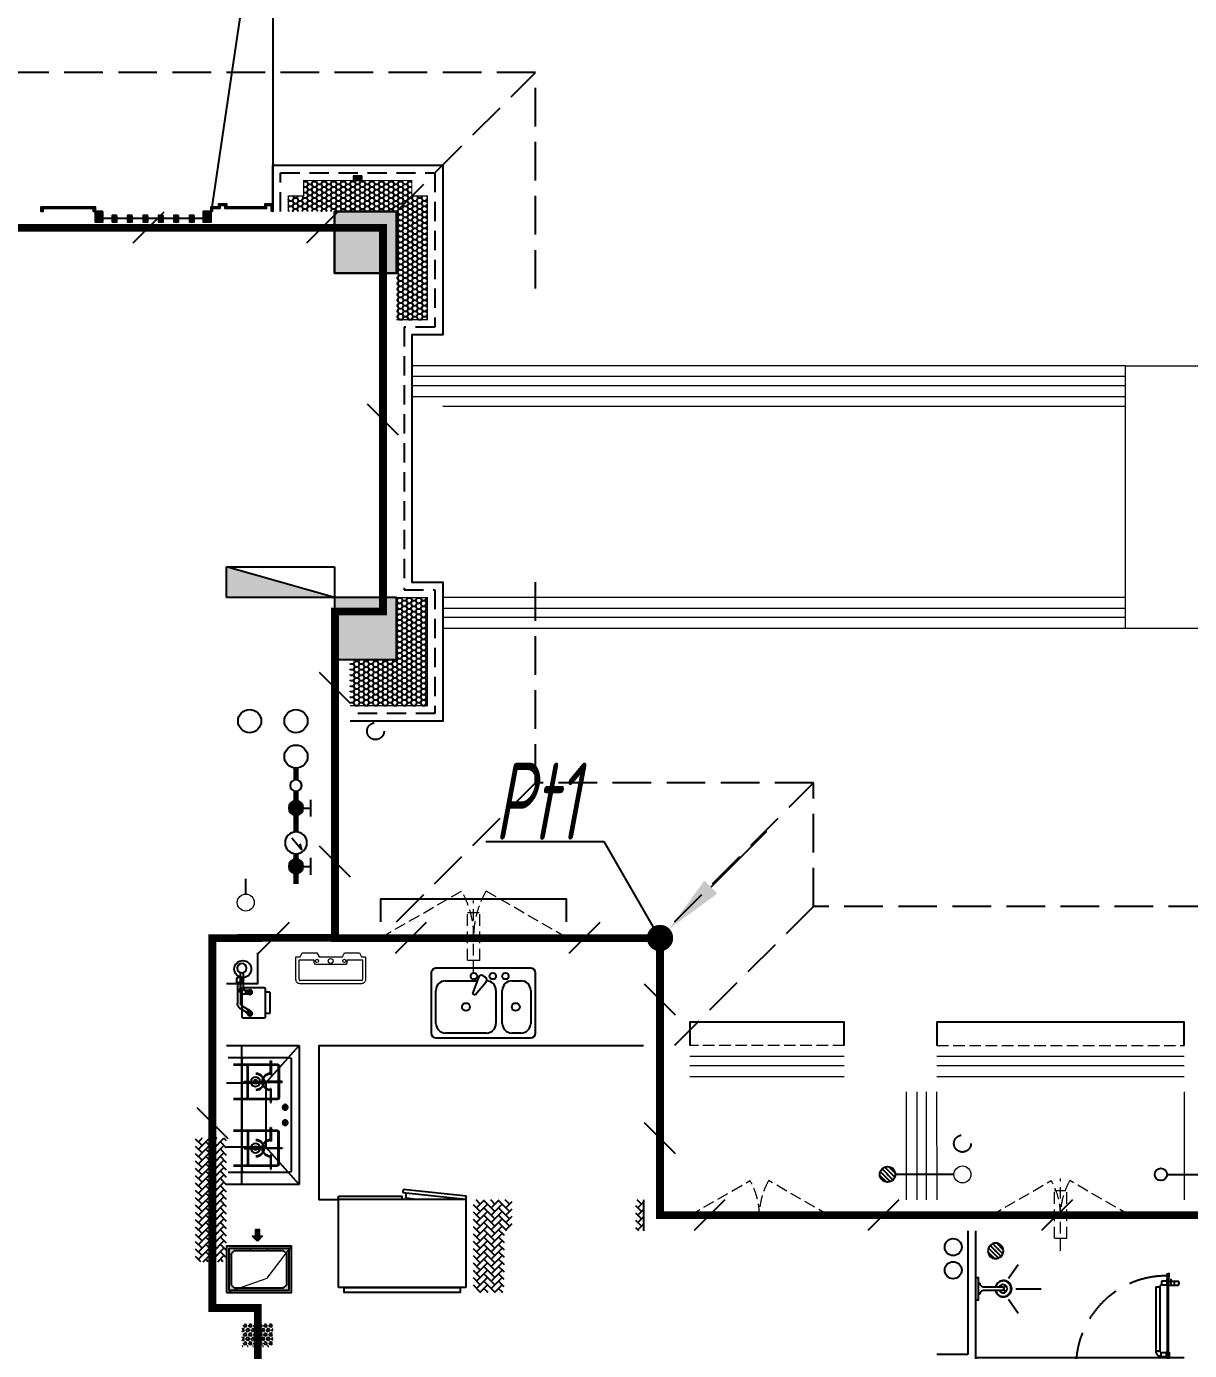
# Model space of a CAD drawing. Extents: x 2803505 to 5851001, y -1372902 to 24339.
# Drawn here: x 3353267 to 3360797, y -768537 to -759965 of the extents above; entities that cross this region are included whole.
import ezdxf
from ezdxf.enums import TextEntityAlignment as Align

# ---------------------------------------------------------------- set-up
doc = ezdxf.new("R2010")
doc.units = 0
doc.header["$LTSCALE"] = 1000
doc.header["$MEASUREMENT"] = 0
for name, pattern in [('CENTER2', [1.125, 0.75, -0.125, 0.125, -0.125]), ('DASH', [0.35, 0.25, -0.1]), ('HIDDEN', [0.375, 0.25, -0.125])]:
    doc.linetypes.add(name, pattern=pattern)
doc.layers.get('0').update_dxf_attribs({"linetype": 'CONTINUOUS'})
for name, color, linetype in [('!!电气', 1, 'CONTINUOUS'), ('A-EQPM-MECH', 191, 'CONTINUOUS'), ('AH-FURNITURE', 1, 'CONTINUOUS'), ('CURTWALL', 4, 'CONTINUOUS'), ('DIM-照明', 7, 'CONTINUOUS'), ('EQUIP_消火栓', 7, 'CONTINUOUS'), ('IP-bath&kitchen-JOHNSON', 4, 'CONTINUOUS'), ('LVTRY', 252, 'CONTINUOUS'), ('LWIRE', 4, 'CONTINUOUS'), ('P-bath&kitchen-JOHNSON', 4, 'CONTINUOUS'), ('SHTLN', 4, 'CONTINUOUS'), ('VPIPE-中水', 122, 'CONTINUOUS'), ('VPIPE-凝结', 150, 'CONTINUOUS'), ('VPIPE-消防', 1, 'TG_X'), ('VPIPE-给水', 3, 'TG_J'), ('VPIPE-雨水', 4, 'DASH'), ('WIRE-接地', 2, 'CONTINUOUS'), ('保温', 6, 'CONTINUOUS'), ('卫生间', 6, 'CONTINUOUS'), ('建筑-排气道', 252, 'CONTINUOUS'), ('污水', 3, 'CONTINUOUS'), ('看线', 185, 'CONTINUOUS'), ('立面', 73, 'CONTINUOUS'), ('立面-看线', 251, 'CONTINUOUS'), ('给水', 4, 'CONTINUOUS'), ('铝合金', 144, 'CONTINUOUS')]:
    doc.layers.add(name, color=color, linetype=linetype)
for name, color, linetype, lineweight in [('PUB_HATCH', 8, 'CONTINUOUS', 9), ('STAIR', 252, 'CONTINUOUS', 20), ('VPIPE-废水', 31, 'TG_F', 18), ('WINDOW', 146, 'CONTINUOUS', 20), ('平面-栏杆', 56, 'CONTINUOUS', 15), ('平面-看线', 252, 'CONTINUOUS', 15), ('平面-空调室内机', 176, 'CONTINUOUS', 9), ('平面-空调预留孔', 252, 'CONTINUOUS', 15), ('立面-洞口示意', 252, 'CONTINUOUS', 13)]:
    doc.layers.add(name, color=color, linetype=linetype, lineweight=lineweight)
doc.styles.add('DIM_FONT', font='SIMPLEX', dxfattribs={"width": 0.7, "bigfont": 'GBCBIG'})
doc.styles.add('HZTXT', font='gbeitc.shx', dxfattribs={"width": 0.8, "height": 400, "bigfont": 'hztxt.shx'})
doc.styles.get("Standard").update_dxf_attribs({"font": 'gbenor.shx', "bigfont": 'gbcbig.shx'})
doc.styles.add('TG_LINETYPE', font='SIMPLEX', dxfattribs={"width": 0.8, "height": 3, "bigfont": 'HZTXT'})
doc.linetypes.add('TG_F', pattern='A,2,-0.3,["F",TG_LINETYPE,S=0.1,R=0,X=-0.23,Y=-0.15],0', length=2.3)
doc.linetypes.add('TG_J', pattern='A,2,-0.22,["J",TG_LINETYPE,S=0.1,R=0,X=-0.18,Y=-0.15],0', length=2.22)
doc.linetypes.add('TG_X', pattern='A,4,-0.3,["X",TG_LINETYPE,S=0.1,R=0,X=-0.23,Y=-0.15],0', length=4.3)
pattern_1 = [(45, (0, 0), (0, 47.4157523), [100.584, -33.528]), (135, (23.708, 23.708), (3e-15, 47.4157523), [100.584, -33.528])]

# ---------------------------------------------------------------- blocks, each defined once
blk = doc.blocks.new('rtyg7uyhg')
at = {"layer": 'LVTRY'}
for p, q in [((193590.3, 45458.1), (193590.3, 45069.5)), ((194234.6, 45488.8), (193621, 45488.8)), ((193925.8, 45440.4), (193940.1, 45432.2)), ((194265.3, 45069.5), (194265.3, 45458.1)), ((193682.3, 45407), (193887.8, 45407)), ((193896.4, 45429.9), (193857.6, 45326.3)), ((193875.3, 45316), (193945.6, 45401.5)), ((194111.9, 45407), (194173.3, 45407)), ((193621, 45130.8), (193621, 45345.6)), ((193857.6, 45326.3), (193875.3, 45316)), ((194009.6, 45345.6), (194009.6, 45130.8)), ((194050.5, 45130.8), (194050.5, 45345.6)), ((194234.6, 45345.6), (194234.6, 45130.8)), ((193621, 45038.8), (194234.6, 45038.8)), ((193948.3, 45069.5), (193682.3, 45069.5)), ((194173.3, 45069.5), (194111.9, 45069.5))]:
    blk.add_line(p, q, dxfattribs=at)
for centre, radius in [((193866.4, 45437.7), 20.5), ((193989.2, 45437.7), 20.5), ((194071, 45437.7), 20.5), ((193815.3, 45238.2), 25.6), ((194137.5, 45238.2), 25.6)]:
    blk.add_circle(centre, radius, dxfattribs=at)
for centre, radius, start, end in [((193621, 45458.1), 30.7, 89.99999, 179.99999), ((193915.6, 45422.7), 20.5, 59.99999, 159.46231), ((194234.6, 45458.1), 30.7, 359.99999, 89.99999), ((193682.3, 45345.6), 61.4, 89.99999, 179.99999), ((193929.8, 45414.5), 20.5, 320.53767, 59.99999), ((193948.3, 45345.6), 61.4, 359.99999, 89.99999), ((194111.9, 45345.6), 61.4, 89.99999, 179.99999), ((194173.3, 45345.6), 61.4, 359.99999, 89.99999), ((193682.3, 45130.8), 61.4, 179.99999, 269.99999), ((193948.3, 45130.8), 61.4, 269.99999, 359.99999), ((194111.9, 45130.8), 61.4, 179.99999, 269.99999), ((194173.3, 45130.8), 61.4, 269.99999, 359.99999), ((193621, 45069.5), 30.7, 179.99999, 269.99999), ((194234.6, 45069.5), 30.7, 269.99999, 359.99999)]:
    blk.add_arc(centre, radius, start, end, dxfattribs=at)
at = {"layer": 'LVTRY', "style": 'DIM_FONT', "width": 0.8, "flags": 9}
for tag in ['YSIZE', 'XSIZE']:
    blk.add_attdef(tag, (193927.8, 45487.8), '', height=0.5, rotation=89.99999, dxfattribs=at)
blk = doc.blocks.new('A$C60D053AF')
at = {"layer": 'AH-FURNITURE', "color": 8}
for p, q in [((192.5, -71), (327.6, -71)), ((355.9, -82.7), (384.2, -129)), ((232.5, -90), (128.3, -90)), ((232.5, -110), (128.3, -110)), ((192.5, -91), (327.6, -91)), ((245, -129.5), (245, -122.5)), ((265, -129.5), (265, -122.5)), ((341.7, -96.9), (370, -143.2)), ((255, -281), (255, -251)), ((393, -281), (393, -251)), ((255, -281), (393, -281))]:
    blk.add_line(p, q, dxfattribs=at)
for points in [[(170, -68, 1), (170, -94), (192.5, -94), (192.5, -68)], [(234, -251), (414, -251, 0.414214), (424, -241), (424, -111, 0.414214), (414, -101), (234, -101, 0.414214), (224, -111), (224, -241, 0.414214)], [(268, -122.5), (268, -107, 0.414214), (248, -87), (232.5, -87), (232.5, -113), (242, -113), (242, -122.5)], [(242, -152, 1), (268, -152), (268, -129.5), (242, -129.5)], [(383.8, -161.2, 1), (402.2, -142.8), (386.3, -126.9), (367.9, -145.3)]]:
    blk.add_lwpolyline(points, format="xyb", close=True, dxfattribs=at)
for centre, radius in [((100, -100), 30), ((255, -152), 15), ((255, -152), 10), ((393, -152), 15), ((393, -152), 10)]:
    blk.add_circle(centre, radius, dxfattribs=at)
for radius in [40, 20]:
    blk.add_arc((327.6, -111), radius, 45, 90, dxfattribs=at)
blk = doc.blocks.new('A-Kitchen-7')
at = {"layer": 'LVTRY'}
for p, q in [((-519, 780), (-7, 834)), ((-515, 756), (-519, 780)), ((-4, 811), (-515, 756)), ((515, 756), (-515, 756)), ((-515, 756), (-515, 40)), ((-486, 761), (-485, 756)), ((-29, 767), (-112, 756)), ((-29, 767), (-35, 806)), ((-7, 834), (-4, 811)), ((515, 780), (0, 780)), ((0, 756), (0, 780)), ((515, 756), (515, 780)), ((515, 40), (515, 756)), ((-515, 40), (515, 40))]:
    blk.add_line(p, q, dxfattribs=at)
blk.add_lwpolyline([(-469, 40), (-469, 0), (469, 0), (469, 40)], close=True, dxfattribs=at)
blk = doc.blocks.new('FRSDFDGDGDRGDR')
at = {"layer": '平面-空调预留孔', "color": 252}
for p, q in [((699612.3, 775044), (699612.3, 775441.2)), ((699618.9, 775447.8), (699746.3, 775447.8)), ((699746.3, 775447.8), (699746.3, 775355.4)), ((699719.9, 775342.2), (699719.9, 775143)), ((699726.5, 775348.8), (699739.7, 775348.8)), ((699726.5, 775136.4), (699739.7, 775136.4)), ((699746.3, 775129.8), (699746.3, 775037.4)), ((699746.3, 775037.4), (699618.9, 775037.4))]:
    blk.add_line(p, q, dxfattribs=at)
blk.add_lwpolyline([(699766.1, 775166.7), (699792.5, 775153.5), (699792.5, 775057.2), (699766.1, 775044), (699766.1, 775017.6), (699618.9, 775017.6, -0.414214), (699592.5, 775044), (699592.5, 775441.2, -0.414214), (699618.9, 775467.6), (699766.1, 775467.6), (699766.1, 775441.2), (699792.5, 775428), (699792.5, 775331.6), (699766.1, 775318.4)], format="xyb", close=True, dxfattribs=at)
for centre, radius in [((699739.7, 775331.6), 10.6), ((699739.7, 775243.2), 15.8), ((699739.7, 775153.5), 10.6)]:
    blk.add_circle(centre, radius, dxfattribs=at)
for centre, start, end in [((699618.9, 775441.2), 90, 180), ((699726.5, 775342.2), 90, 180), ((699739.7, 775355.4), 270, 360), ((699726.5, 775143), 180, 270), ((699739.7, 775129.8), 0, 90), ((699618.9, 775044), 180, 270)]:
    blk.add_arc(centre, 6.6, start, end, dxfattribs=at)
blk = doc.blocks.new('*U153')
h = blk.add_hatch(color=5)
h.set_gradient(color1=(0, 0, 255), rotation=180, tint=1)
h.paths.add_polyline_path([(0, 0), (-6.35, -6.35), (-6.35, -2.159), (-15, -2.159), (-15, 2.159), (-6.35, 2.159), (-6.35, 6.35)])
at = {"color": 0, "linetype": 'Continuous'}
blk.add_lwpolyline([(0, 0), (-6.35, -6.35), (-6.35, -2.159), (-15, -2.159), (-15, 2.159), (-6.35, 2.159), (-6.35, 6.35)], close=True, dxfattribs=at)
blk = doc.blocks.new('GDGDRGDRGRD')
at = {"layer": 'PUB_HATCH'}
blk.add_hatch(color=252, dxfattribs=at).paths.add_polyline_path([(430319.8, 370173.6), (430319.8, 370443.6), (430179.8, 370443.6), (430179.8, 370428.6), (430284.8, 370428.6), (430304.8, 370408.6), (430304.8, 370208.6), (430284.8, 370188.6), (429964.8, 370188.6), (429944.8, 370208.6), (429944.8, 370408.6), (429964.8, 370428.6), (430069.8, 370428.6), (430069.8, 370443.6), (429929.8, 370443.6), (429929.8, 370173.6)])
at = {"layer": 'LVTRY', "color": 251}
for p, q in [((430080.5, 371515.4), (429864.6, 371758.3)), ((430334.8, 371758.3), (429864.6, 371758.3)), ((429864.6, 371758.3), (429864.6, 370858.3)), ((430234.8, 370858.3), (430234.8, 371758.3)), ((430334.8, 371515.4), (430080.5, 371515.4)), ((430080.5, 371515.4), (430080.5, 371100.3)), ((429864.6, 370858.3), (430080.5, 371100.3)), ((430080.5, 371100.3), (430334.8, 371100.3)), ((429864.6, 370858.3), (430334.8, 370858.3))]:
    blk.add_line(p, q, dxfattribs=at)
at = {"layer": 'LVTRY'}
for p, q in [((429914.8, 370948.3), (429914.8, 371668.3)), ((429924.8, 371678.3), (430324.8, 371678.3)), ((429994.8, 371628.3), (429994.8, 371418.3)), ((429999.8, 371628.3), (429999.8, 371418.3)), ((430289.8, 371638.3), (430004.8, 371638.3)), ((430289.8, 371633.3), (430004.8, 371633.3)), ((430045.1, 371658.3), (430045.1, 371568.3)), ((430049.6, 371658.3), (430045.1, 371658.3)), ((430049.6, 371568.3), (430049.6, 371658.3)), ((430194.8, 371418.3), (430194.8, 371628.3)), ((430199.8, 371418.3), (430199.8, 371628.3)), ((430234.8, 371668.3), (430234.8, 370948.3)), ((430045.1, 371568.3), (430049.6, 371568.3)), ((429974.8, 371525.6), (430102.3, 371525.6)), ((429974.8, 371521.1), (429974.8, 371525.6)), ((430102.3, 371521.1), (429974.8, 371521.1)), ((430045.1, 371388.3), (430045.1, 371478.3)), ((430045.1, 371478.3), (430049.6, 371478.3)), ((430049.6, 371478.3), (430049.6, 371388.3)), ((430219.8, 371525.6), (430092.3, 371525.6)), ((430092.3, 371525.6), (430092.3, 371521.1)), ((430092.3, 371521.1), (430219.8, 371521.1)), ((430102.3, 371525.6), (430102.3, 371521.1)), ((430219.8, 371521.1), (430219.8, 371525.6)), ((430234.8, 371100.3), (430234.8, 371515.4)), ((429954.8, 371338.9), (429954.8, 371377.7)), ((430004.8, 371413.3), (430289.8, 371413.3)), ((430004.8, 371408.3), (430289.8, 371408.3)), ((430049.6, 371388.3), (430045.1, 371388.3)), ((429935.4, 371358.3), (429974.2, 371358.3)), ((429954.8, 371238.9), (429954.8, 371277.7)), ((429935.4, 371258.3), (429974.2, 371258.3)), ((429994.8, 370988.3), (429994.8, 371198.3)), ((429999.8, 370988.3), (429999.8, 371198.3)), ((430004.8, 371208.3), (430289.8, 371208.3)), ((430004.8, 371203.3), (430289.8, 371203.3)), ((430045.1, 371228.3), (430045.1, 371138.3)), ((430049.6, 371228.3), (430045.1, 371228.3)), ((430049.6, 371138.3), (430049.6, 371228.3)), ((430194.8, 371198.3), (430194.8, 370988.3)), ((430199.8, 371198.3), (430199.8, 370988.3)), ((430045.1, 371138.3), (430049.6, 371138.3)), ((430102.3, 371095.6), (429974.8, 371095.6)), ((429974.8, 371095.6), (429974.8, 371091.1)), ((429974.8, 371091.1), (430102.3, 371091.1)), ((430045.1, 370958.3), (430045.1, 371048.3)), ((430045.1, 371048.3), (430049.6, 371048.3)), ((430049.6, 371048.3), (430049.6, 370958.3)), ((430092.3, 371091.1), (430092.3, 371095.6)), ((430092.3, 371095.6), (430219.8, 371095.6)), ((430219.8, 371091.1), (430092.3, 371091.1)), ((430102.3, 371091.1), (430102.3, 371095.6)), ((430219.8, 371095.6), (430219.8, 371091.1)), ((430324.8, 370938.3), (429924.8, 370938.3)), ((430289.8, 370983.3), (430004.8, 370983.3)), ((430289.8, 370978.3), (430004.8, 370978.3)), ((430049.6, 370958.3), (430045.1, 370958.3))]:
    blk.add_line(p, q, dxfattribs=at)
at = {"layer": 'LVTRY', "color": 252}
for p, q in [((430069.8, 370428.6), (430069.8, 370443.6)), ((430179.8, 370428.6), (430179.8, 370443.6))]:
    blk.add_line(p, q, dxfattribs=at)
at = {"layer": 'LVTRY'}
blk.add_lwpolyline([(429608.8, 370758.3), (429734.8, 370758.3), (429734.8, 371758.3), (427634.8, 371758.3)], dxfattribs=at)
at = {"layer": 'LVTRY', "color": 252}
for points in [[(430334.8, 370158.6), (429914.8, 370158.6), (429914.8, 370458.6), (430334.8, 370458.6)], [(430319.8, 370173.6), (429929.8, 370173.6), (429929.8, 370443.6), (430319.8, 370443.6)], [(429964.8, 370428.6), (430284.8, 370428.6), (430304.8, 370408.6), (430304.8, 370208.6), (430284.8, 370188.6), (429964.8, 370188.6), (429944.8, 370208.6), (429944.8, 370408.6), (429964.8, 370428.6)]]:
    blk.add_lwpolyline(points, close=True, dxfattribs=at)
at = {"layer": 'LVTRY'}
for centre, radius in [((430147.3, 371523.3), 29.7), ((430147.3, 371523.3), 11.7), ((429954.8, 371358.3), 17), ((429954.8, 371258.3), 17), ((430147.3, 371093.3), 29.7), ((430147.3, 371093.3), 11.7)]:
    blk.add_circle(centre, radius, dxfattribs=at)
for centre, radius, start, end in [((429924.8, 371668.3), 10, 90, 180), ((430004.8, 371628.3), 10, 90, 180), ((430004.8, 371628.3), 5, 90, 180), ((430189.8, 371628.3), 10, 0, 90), ((430189.8, 371628.3), 5, 0, 90), ((430224.8, 371668.3), 10, 0, 90), ((430047.3, 371523.3), 56.7, 2.27424, 87.72576), ((430047.3, 371523.3), 52.2, 2.47041, 87.52959), ((430147.3, 371523.3), 56.7, 92.27424, 177.72576), ((430147.3, 371523.3), 52.2, 92.47041, 177.52959), ((430047.3, 371523.3), 56.7, 272.27424, 357.72576), ((430047.3, 371523.3), 52.2, 272.47041, 357.52959), ((430147.3, 371523.3), 56.7, 182.27424, 267.72576), ((430147.3, 371523.3), 52.2, 182.47041, 267.52959), ((430004.8, 371418.3), 10, 180, 270), ((430004.8, 371418.3), 5, 180, 270), ((430189.8, 371418.3), 5, 270, 0), ((430189.8, 371418.3), 10, 270, 0), ((430004.8, 371198.3), 10, 90, 180), ((430004.8, 371198.3), 5, 90, 180), ((430189.8, 371198.3), 10, 0, 90), ((430189.8, 371198.3), 5, 0, 90), ((430047.3, 371093.3), 56.7, 2.27424, 87.72576), ((430047.3, 371093.3), 52.2, 2.47041, 87.52959), ((430147.3, 371093.3), 56.7, 92.27424, 177.72576), ((430147.3, 371093.3), 52.2, 92.47041, 177.52959), ((430047.3, 371093.3), 56.7, 272.27424, 357.72576), ((430047.3, 371093.3), 52.2, 272.47041, 357.52959), ((430147.3, 371093.3), 56.7, 182.27424, 267.72576), ((430147.3, 371093.3), 52.2, 182.47041, 267.52959), ((429924.8, 370948.3), 10, 180, 270), ((430004.8, 370988.3), 10, 180, 270), ((430004.8, 370988.3), 5, 180, 270), ((430189.8, 370988.3), 5, 270, 0), ((430189.8, 370988.3), 10, 270, 0), ((430224.8, 370948.3), 10, 270, 0)]:
    blk.add_arc(centre, radius, start, end, dxfattribs=at)
at = {"layer": '立面-洞口示意', "color": 252}
blk.add_lwpolyline([(430334.8, 370158.6), (430071.3, 370252.5), (429914.8, 370458.6)], dxfattribs=at)
at = {"xscale": -1, "rotation": 270}
blk.add_blockref('FRSDFDGDGDRGDR', (-345582.7, -327434.2), dxfattribs=at)
at = {"xscale": -1}
blk.add_blockref('rtyg7uyhg', (622599.6, 326769.5), dxfattribs=at)
at = {"rotation": 270}
blk.add_blockref('A$C60D053AF', (430334.8, 372358.3), dxfattribs=at)
at = {"layer": 'LVTRY', "color": 1, "extrusion": (0, 0, -1), "xscale": -0.7999999999883585, "yscale": 0.7999999999883585, "zscale": -0.7999999999883585}
blk.add_blockref('A-Kitchen-7', (-429196.8, 370158.6), dxfattribs=at)
at = {"layer": '建筑-排气道', "xscale": -5, "yscale": 5, "zscale": 5, "rotation": 90}
blk.add_blockref('*U153', (430134.7, 370490.9), dxfattribs=at)
blk = doc.blocks.new('GDFGDGRD')
at = {"layer": '保温', "linetype": 'ByBlock', "ltscale": 10}
h = blk.add_hatch(dxfattribs=at)
h.set_pattern_fill('AR-HBONE', color=251, scale=55)
h.set_pattern_definition(pattern_1)
h.paths.add_polyline_path([(434616.6, 372623.9), (434416.6, 372623.9), (434416.5, 373423.7), (434616.5, 373423.7)])
h = blk.add_hatch(dxfattribs=at)
h.set_pattern_fill('AR-HBONE', color=251, scale=55)
h.set_pattern_definition(pattern_1)
h.paths.add_polyline_path([(436215.3, 372423.6), (436216.6, 373023.7), (436416.6, 373023.7), (436415.3, 372423.6)])
h = blk.add_hatch(dxfattribs=at)
h.set_pattern_fill('AR-HBONE', color=251, scale=55)
h.set_pattern_definition(pattern_1)
h.paths.add_polyline_path([(436416.6, 372823.7), (436416.6, 373023.7), (436466.6, 373023.7), (436466.6, 372823.7)])
h = blk.add_hatch(dxfattribs=at)
h.set_pattern_fill('AR-HBONE', color=251, scale=55)
h.set_pattern_definition(pattern_1)
h.paths.add_polyline_path([(437266.6, 372823.7), (437266.6, 373023.7), (437316.6, 373023.7), (437316.6, 372823.7)])
at = {"layer": '保温', "linetype": 'Continuous', "ltscale": 10}
h = blk.add_hatch(dxfattribs=at)
h.set_pattern_fill('HEX', color=251, scale=10, angle=90, style=0)
h.set_pattern_definition([(90, (0, 0), (-16.49778, 1e-15), [9.525, -19.05]), (210, (0, 0), (8.24889, -14.2874966), [9.525, -19.05]), (150, (6e-16, 9.525), (-8.24889, -14.2874966), [9.525, -19.05])])
h.paths.add_polyline_path([(434916.6, 372073.7), (434716.6, 372073.7), (434716.5, 372223.7), (434916.5, 372223.7)])
at = {"layer": '保温', "color": 251, "linetype": 'ByBlock', "ltscale": 10}
blk.add_line((437316.6, 373023.7), (437316.6, 372823.7), dxfattribs=at)
blk = doc.blocks.new('A$C2705576B')
at = {"layer": '给水'}
h = blk.add_hatch(color=252, dxfattribs=at)
edge = h.paths.add_edge_path()
edge.add_arc((417.5, -1741.2), 47.2, 0, 360)
h = blk.add_hatch(color=252, dxfattribs=at)
edge = h.paths.add_edge_path()
edge.add_arc((794.7, -1741.2), 47.2, 0, 360)
at = {"layer": '给水', "color": 252}
for p, q in [((363.1, -1645.4), (471.8, -1645.4)), ((417.5, -1741.2), (417.5, -1645.4)), ((601.1, -1768.1), (525.3, -1704.3)), ((525.3, -1704.3), (564, -1715)), ((740.3, -1645.4), (849, -1645.4)), ((794.7, -1741.2), (794.7, -1645.4))]:
    blk.add_line(p, q, dxfattribs=at)
at = {"layer": '给水', "color": 252, "const_width": 35.4}
for points in [[(499.1, -1741.2), (302.5, -1741.2)], [(903.5, -1741.2), (640.6, -1741.2)], [(1052.8, -1741.2), (978.5, -1741.2)]]:
    blk.add_lwpolyline(points, dxfattribs=at)
at = {"layer": '给水', "color": 252}
for centre, radius in [((417.5, -1741.2), 47.2), ((569.8, -1741.2), 70.8), ((794.7, -1741.2), 47.2), ((941, -1741.2), 37.5)]:
    blk.add_circle(centre, radius, dxfattribs=at)
blk = doc.blocks.new('dongkong')
at = {"layer": '平面-空调预留孔', "color": 8, "linetype": 'HIDDEN', "ltscale": 0.3}
for p, q in [((-603796, 210899.9), (-603796, 210431.5)), ((-603836, 210821), (-603836, 210510.8)), ((-603836, 210821), (-603756, 210821)), ((-603756, 210821), (-603756, 210510.8))]:
    blk.add_line(p, q, dxfattribs=at)
blk.add_lwpolyline([(-603756, 210510.8), (-603836, 210510.8)], dxfattribs=at)
blk = doc.blocks.new('$lvtry$00000171')
for p, q in [((-74, 11), (-11, 74)), ((-70, -27), (27, 70)), ((-53, -53), (53, 53)), ((-27, -70), (70, 27)), ((11, -74), (74, -11))]:
    blk.add_line(p, q)
blk.add_circle((0, 0), 75)
blk.add_point((0, 0))
blk = doc.blocks.new('DSGDFGF')
blk.add_hatch(color=252).paths.add_polyline_path([(677792.1, 343575.9), (677790.9, 343578.7), (677782.6, 343575.2), (677783.8, 343572.5)])
at = {"color": 252}
for p, q in [((677781, 343575.1), (677792.8, 343580)), ((677781.6, 343574.8), (677782.2, 343575)), ((677781.8, 343558.8), (677784, 343558.3)), ((677784, 343558.3), (677781.8, 343558.3)), ((677792.6, 343568.1), (677782.1, 343568.1)), ((677792.6, 343566.8), (677782.1, 343566.8)), ((677782.2, 343575), (677783.5, 343571.8)), ((677782.3, 343566.8), (677782.3, 343547.2)), ((677783.5, 343571.8), (677792.7, 343575.6)), ((677787.3, 343577.7), (677787.3, 343538.6)), ((677792.9, 343558.9), (677790.7, 343558.4)), ((677790.7, 343558.4), (677792.9, 343558.4)), ((677791.4, 343578.9), (677793.1, 343579.6)), ((677791.4, 343578.9), (677792.7, 343575.6)), ((677792.3, 343566.8), (677792.3, 343545.4)), ((676415.3, 342775.8), (676372.8, 342818.3)), ((676440.6, 342778.8), (676375.8, 342843.6)), ((676457.7, 342790), (676387, 342860.7)), ((676468.9, 342807.1), (676404.1, 342871.9)), ((676471.8, 342832.4), (676429.4, 342874.8)), ((677752.3, 342860.3), (677792.3, 342860.3)), ((677752.3, 342080.3), (677752.3, 342860.3)), ((677792.3, 342080.3), (677792.3, 342860.3)), ((676292.3, 342675.2), (676292.3, 342335.2)), ((676451.7, 342700.2), (676317.3, 342700.2)), ((676451.7, 342700.2), (676891.6, 342650.1)), ((676505, 342363.4), (676505, 342646.9)), ((676543.6, 342608.4), (676622.4, 342622)), ((676543.6, 342608.4), (676543.6, 342402)), ((676575.6, 342613.9), (676575.6, 342396.5)), ((676543.6, 342402), (676622.4, 342388.4)), ((676317.3, 342310.2), (676451.7, 342310.2)), ((676451.7, 342310.2), (676879.4, 342358.9)), ((677792.3, 342080.3), (677752.3, 342080.3))]:
    blk.add_line(p, q, dxfattribs=at)
for points in [[(676792.3, 341855.3), (676442.3, 341855.3), (676442.3, 341355.6), (676792.3, 341355.6)], [(676357.2, 341735.5), (676357.2, 341675.5), (676417.2, 341675.5), (676417.2, 341735.5)], [(676412.2, 341708.5), (676412.2, 341702.5), (676362.2, 341702.5), (676362.2, 341708.5)], [(676387.2, 341585.5), (676387.2, 341625.5), (676367.2, 341625.5), (676367.2, 341585.5)], [(676387.2, 341625.5), (676387.2, 341585.5), (676552.2, 341585.5), (676552.2, 341625.5)], [(676357.2, 341475.5), (676357.2, 341535.5), (676417.2, 341535.5), (676417.2, 341475.5)], [(676412.2, 341502.5), (676412.2, 341508.5), (676362.2, 341508.5), (676362.2, 341502.5)]]:
    blk.add_lwpolyline(points, close=True, dxfattribs=at)
blk.add_lwpolyline([(676417.2, 341625.5), (676417.2, 341635.5), (676357.2, 341635.5), (676357.2, 341575.5), (676417.2, 341575.5), (676417.2, 341585.5)], dxfattribs=at)
blk.add_circle((676593.5, 341605.5), 26, dxfattribs=at)
for centre, radius, start, end in [((677793.5, 343561.9), 13.5, 155.15235, 208.97795), ((677800.8, 343573.5), 20.5, 177.99149, 196.90025), ((677781.4, 343574.2), 1, 111.52657, 175.76516), ((677800.9, 343573.5), 19.5, 177.46581, 196.24837), ((677781.9, 343574.4), 0.5, 112.73297, 178.05418), ((677796, 343562.2), 14.6, 161.89734, 193.71468), ((677782.1, 343555.6), 0.5, 208.97795, 24.22835), ((677791.2, 343559.6), 9.42, 188.01541, 204.22835), ((677781.4, 343560.5), 11.7, 335.41865, 349.51767), ((677792.5, 343555.5), 0.5, 155.41865, 330.15022), ((677816.4, 343571), 24, 160.76087, 187.04874), ((677781, 343562.3), 12.4, 343.94508, 21.34777), ((677793.2, 343578.9), 1.17, 340.04011, 112.53297), ((677781.3, 343561.9), 13.4, 330.15022, 25.08154), ((677793.2, 343579.1), 0.5, 340.76087, 112.53297), ((677813.7, 343571.4), 20.6, 160.04011, 190.84731), ((676317.3, 342675.2), 25, 90, 180), ((676451.7, 342646.9), 53.3, 0, 90), ((676566.3, 342910.4), 293.8, 278.51718, 296.46315), ((676779.2, 342438.8), 224.1, 90, 111.47978), ((676839.7, 342506.4), 152.8, 285.07732, 70.11812), ((676566.3, 342100), 293.8, 63.53685, 81.48282), ((676317.3, 342335.2), 25, 180, 270), ((676451.7, 342363.4), 53.3, 270, 0), ((676779.2, 342571.5), 224.1, 248.52022, 270)]:
    blk.add_arc(centre, radius, start, end, dxfattribs=at)
at = {"color": 252, "lineweight": 13}
blk.add_arc((677772.3, 342080.3), 780, 91.46928, 180, dxfattribs=at)
at = {"color": 252, "extrusion": (0, 0, -1)}
blk.add_ellipse((676422.3, 342825.3), major_axis=(-35.4, 35.4), ratio=1, start_param=5.497787, end_param=11.780972, dxfattribs=at)
at = {"color": 252}
blk.add_open_spline([(677782.3, 343547.2), (677783.2, 343546.4), (677785, 343544.8), (677788.2, 343548.5), (677790.8, 343546.6), (677792.3, 343545.4)], degree=3, knots=[0, 0, 0, 0, 3.066329, 6.218313, 11.124135, 11.124135, 11.124135, 11.124135], dxfattribs=at)
blk.add_point((676422.3, 342825.3), dxfattribs=at)
at = {"layer": 'CURTWALL', "color": 252}
for p, q in [((676292.3, 342105.3), (677892.3, 342105.3)), ((676292.3, 342105.3), (676292.3, 342055.3)), ((676292.3, 342088.7), (677892.3, 342088.7)), ((676292.3, 342072), (677892.3, 342072)), ((676292.3, 342055.3), (677892.3, 342055.3)), ((677892.3, 342105.3), (677892.3, 342055.3))]:
    blk.add_line(p, q, dxfattribs=at)
at = {"layer": 'IP-bath&kitchen-JOHNSON', "color": 252}
for p, q in [((676492.3, 343855.3), (676492.3, 343055)), ((676542.3, 343855.3), (676542.3, 342955)), ((676755.5, 343548.5), (676817.3, 343638)), ((676542.3, 343553.9), (676542.4, 343406.7)), ((676715.9, 343490.9), (676591.6, 343490.9)), ((676715.9, 343469.9), (676591.6, 343469.9)), ((676803.7, 343480.3), (676967, 343480.3)), ((676755.5, 343412.1), (676817.3, 343322.7)), ((676492.3, 343055), (676292.3, 343055)), ((676542.3, 343035), (677892.3, 343035)), ((676542.3, 343000), (677192.3, 343000)), ((676542.3, 342990), (677192.3, 342990)), ((677192.3, 342990), (677192.3, 343000)), ((677892.3, 342990), (677792.3, 342990)), ((677792.3, 342980), (677792.3, 342990)), ((676542.3, 342955), (676292.3, 342955)), ((676542.3, 342955), (677892.3, 342955)), ((677892.3, 342980), (677792.3, 342980))]:
    blk.add_line(p, q, dxfattribs=at)
blk.add_lwpolyline([(676542.3, 343553.9), (676558.1, 343553.9), (676558.1, 343406.7), (676542.4, 343406.7)], dxfattribs=at)
for points in [[(676573, 343506.6, 0.364142), (676558.1, 343518.1, 0.020495)], [(676591.6, 343490.9, -0.21439), (676573, 343506.6, -7.649644)], [(676573, 343454, -0.364142), (676558.1, 343442.6, -0.020495)], [(676591.8, 343469.9, 0.214893), (676573, 343454, 7.649644)]]:
    blk.add_lwpolyline(points, format="xyb", dxfattribs=at)
blk.add_arc((676715.9, 343480.4), 10.5, 270.00849, 90.00849, dxfattribs=at)
for centre, major_axis, ratio, start_param, end_param in [((676723.6, 343480.4), (0, 53.6), 0.987577, 1.76809, 7.656688), ((676721.1, 343480.4), (0, -51), 0.990052, -1.36297, 4.504563), ((676720.1, 343480.4), (0, -26.8), 0.994812, -1.167677, 4.309269), ((676707.1, 343492.9), (-1.43, 0), 0.85, 4.712389, 10.995574), ((676707.1, 343467.9), (-1.43, 0), 0.85, -1.570796, 4.712389), ((676731.5, 343492.9), (-1.43, 0), 0.85, 4.712389, 10.995574), ((676731.5, 343467.9), (-1.43, 0), 0.85, 4.712389, 10.995574)]:
    blk.add_ellipse(centre, major_axis=major_axis, ratio=ratio, start_param=start_param, end_param=end_param, dxfattribs=at)
at = {"layer": 'LVTRY', "color": 252}
for p, q in [((676292.3, 341155.3), (676292.3, 342055.3)), ((676292.3, 342055.3), (676892.3, 342055.3)), ((676892.3, 342055.3), (676892.3, 341155.3)), ((676892.3, 341155.3), (676292.3, 341155.3))]:
    blk.add_line(p, q, dxfattribs=at)
at = {"layer": 'P-bath&kitchen-JOHNSON', "color": 252}
for p, q in [((677745, 343529.5), (677745, 343504.1)), ((677776.6, 343529.5), (677745, 343529.5)), ((677776.6, 343504.1), (677745, 343504.1)), ((677782.2, 343542.4), (677788.6, 343542.4)), ((677782.2, 343512.4), (677782.2, 343542.4)), ((677782.2, 343512.4), (677788.6, 343512.4)), ((677792.3, 343566.8), (677782.3, 343566.8)), ((677782.3, 343566.8), (677782.3, 342980)), ((677785.1, 343542.4), (677787.4, 343540.1)), ((677785.1, 343523.3), (677785.1, 343542.4)), ((677785.1, 343531.5), (677785.1, 343512.4)), ((677785.1, 343512.4), (677787.4, 343514.7)), ((677787.4, 343524.9), (677787.4, 343540.1)), ((677787.4, 343524.9), (677787.4, 343514.7)), ((677788.6, 343542.4), (677790.3, 343540.6)), ((677788.6, 343540.1), (677788.6, 343542.4)), ((677788.6, 343514.7), (677788.6, 343512.4)), ((677788.6, 343512.4), (677790.3, 343514.1)), ((677790.3, 343540.1), (677790.3, 343540.6)), ((677790.3, 343514.7), (677790.3, 343514.1)), ((677792.3, 342980), (677792.3, 343566.8)), ((677798.5, 343529.5), (677853.2, 343529.5)), ((677798.5, 343504.1), (677853.2, 343504.1)), ((677803.9, 343542.4), (677806.8, 343542.4)), ((677803.9, 343542.4), (677803.9, 343512.4)), ((677803.9, 343512.4), (677806.8, 343512.4)), ((677806.8, 343542.4), (677809.1, 343540.1)), ((677806.8, 343542.4), (677806.8, 343524.9)), ((677806.8, 343512.4), (677806.8, 343529.8)), ((677806.8, 343512.4), (677809.1, 343514.7)), ((677809.1, 343514.7), (677809.1, 343540.1)), ((677830.2, 343504.1), (677830.2, 343529.5)), ((677709.2, 343493.7), (677709.2, 343078.1)), ((677709.2, 343493.7), (677734.6, 343493.7)), ((677734.6, 343493.7), (677734.6, 343078.1)), ((677709.2, 343078.1), (677734.6, 343078.1)), ((677744.9, 343042.3), (677744.9, 343067.7)), ((677744.9, 343067.7), (677776.6, 343067.7)), ((677744.9, 343042.3), (677776.6, 343042.3)), ((677778.9, 343070), (677776.6, 343067.7)), ((677776.6, 343067.7), (677776.6, 343042.3)), ((677778.9, 343040), (677776.6, 343042.3)), ((677778.9, 343070), (677778.9, 343040)), ((677781.8, 343070), (677778.9, 343070)), ((677781.8, 343040), (677778.9, 343040)), ((677781.8, 343070), (677781.8, 343040)), ((677793.3, 343070), (677796.2, 343070)), ((677793.3, 343040), (677793.3, 343070)), ((677793.3, 343040), (677796.2, 343040)), ((677796.2, 343040), (677796.2, 343070)), ((677796.2, 343070), (677797.9, 343068.3)), ((677797.9, 343041.8), (677797.9, 343068.3)), ((677782.3, 342980), (677792.3, 342980))]:
    blk.add_line(p, q, dxfattribs=at)
at = {"layer": 'P-bath&kitchen-JOHNSON', "color": 252, "linetype": 'DASH'}
blk.add_arc((677778.5, 342977.6), 586.2, 89.79672, 179.39224, dxfattribs=at)
at = {"layer": 'P-bath&kitchen-JOHNSON', "color": 252}
blk.add_arc((677844.7, 343516.8), 15.3, 304.05298, 55.96165, dxfattribs=at)
for centre, major_axis, start_param, end_param in [((677745, 343493.7), (0, 10.4), 0, 1.570796), ((677744.9, 343078.1), (0, 35.7), 1.570796, 3.141593), ((677744.9, 343078.1), (0, 10.4), 1.570796, 3.141593)]:
    blk.add_ellipse(centre, major_axis=major_axis, ratio=1, start_param=start_param, end_param=end_param, dxfattribs=at)
at = {"layer": 'LVTRY', "color": 252, "xscale": -0.6666666667107826, "yscale": 0.6666666667107826}
blk.add_blockref('$lvtry$00000171', (676672.3, 343725.3), dxfattribs=at)
blk = doc.blocks.new('$TwtSys$00000434')
at = {"color": 252}
for p, q in [((-0.5, 0.5), (-0.5, -0.5)), ((-0.5, -0.5), (0.5, 0.5)), ((0.5, 0.5), (-0.5, 0.5)), ((0.5, -0.5), (0.5, 0.5)), ((-0.5, -0.5), (0.5, -0.5))]:
    blk.add_line(p, q, dxfattribs=at)
blk.add_solid([(0.5, -0.5), (0.5, 0.5), (-0.5, -0.5)], dxfattribs=at)
blk = doc.blocks.new('A$C028C60F5')
at = {"color": 252}
blk.add_lwpolyline([(400, 0), (0, 0), (0, -400), (400, -400)], close=True, dxfattribs=at)
at = {"layer": 'PUB_HATCH', "color": 252}
blk.add_solid([(0, -400), (400, -400), (0, 0), (400, 0)], dxfattribs=at)
blk = doc.blocks.new('A$C148B7D8E')
at = {"layer": '卫生间', "color": 252, "linetype": 'DASH'}
for p, q in [((15200, 14500), (16100, 15400)), ((15200, 9900), (16100, 10800)), ((17000, 9900), (17900, 10800)), ((17900, 10000), (17000, 9100))]:
    blk.add_line(p, q, dxfattribs=at)
for points in [[(16100, 14000), (16100, 15400), (7700, 15400), (7700, 10800), (7300, 10800), (7300, 10000), (900, 10000), (900, 9000), (-900, 9000), (-900, -900), (1750, -900), (1750, -2100), (23450, -2100), (23450, -900), (25100, -900)], [(25100, 9000), (24300, 9000), (24300, 10000), (17900, 10000), (17900, 10800), (16100, 10800), (16100, 12200)]]:
    blk.add_lwpolyline(points, dxfattribs=at)
blk = doc.blocks.new('A$C3EFA6995')
for p in [(9700, 100), (9700, -2400), (15900, -2400)]:
    blk.add_blockref('A$C028C60F5', p)
at = {"xscale": -1}
blk.add_blockref('A$C028C60F5', (16300, 100), dxfattribs=at)
blk = doc.blocks.new('A$C66B635E3')
at = {"layer": '立面'}
h = blk.add_hatch(dxfattribs=at)
h.set_pattern_fill('ANSI31', color=252, scale=2)
h.set_pattern_definition([(45, (-879550.0308, -779765.5013), (-2.24506403, 2.24506403), [])])
h.paths.add_polyline_path([(14874.7, 15800), (14824.7, 15800), (14824.7, 15830), (14874.7, 15830)])
h = blk.add_hatch(dxfattribs=at)
h.set_pattern_fill('ANSI31', color=252, scale=2)
h.set_pattern_definition([(45, (-879750.0308, -780835.0008), (-2.24506403, 2.24506403), [])])
edge = h.paths.add_edge_path()
edge.add_line((13150, 15600), (13140, 15600))
edge.add_line((13140, 15600), (13140, 15620))
edge.add_line((13140, 15620), (12810, 15620))
edge.add_line((12810, 15620), (12810, 15600.1))
edge.add_line((12810, 15600.1), (12800, 15600))
edge.add_line((12800, 15600), (12800, 15630))
edge.add_line((12800, 15630), (13150, 15630))
edge.add_line((13150, 15630), (13150, 15600))
h = blk.add_hatch(dxfattribs=at)
h.set_pattern_fill('ANSI31', color=252, scale=2)
h.set_pattern_definition([(45, (-691542.282, -939480.3315), (-2.24506403, 2.24506403), [])])
h.paths.add_polyline_path([(14299.8, 15600.1), (13900.1, 15600.1), (13900.1, 15630.1), (13950.1, 15630.1), (13950.1, 15650.2), (14000.1, 15650.2), (14000.1, 15630.2), (14249.9, 15630), (14250.1, 15650.2), (14299.8, 15650.2)])
h.paths.add_polyline_path([(14289.8, 15600.1), (13910.1, 15600.1), (13910.1, 15620.1), (13960.1, 15620.1), (13960.1, 15640.2), (13990.1, 15640.2), (13990.1, 15620.2), (14259.8, 15620), (14260, 15640.2), (14289.8, 15640.2)])
h = blk.add_hatch(dxfattribs=at)
h.set_pattern_fill('ANSI31', color=252, scale=2)
h.set_pattern_definition([(45, (-690902.5144, -939480.51), (-2.24506403, 2.24506403), [])])
h.paths.add_polyline_path([(13200, 15600), (13150, 15600), (13150, 15533.3), (13200, 15533.3)])
h = blk.add_hatch(dxfattribs=at)
h.set_pattern_fill('ANSI31', color=252, scale=2)
h.set_pattern_definition([(45, (-690992.517, -939480.519), (-2.24506403, 2.24506403), [])])
h.paths.add_polyline_path([(13290, 15573), (13260, 15573), (13260, 15533.3), (13290, 15533.3)])
h = blk.add_hatch(dxfattribs=at)
h.set_pattern_fill('ANSI31', color=252, scale=2)
h.set_pattern_definition([(45, (-691092.517, -939480.518), (-2.24506403, 2.24506403), [])])
h.paths.add_polyline_path([(13390, 15573), (13360, 15573), (13360, 15533.3), (13390, 15533.3)])
h = blk.add_hatch(dxfattribs=at)
h.set_pattern_fill('ANSI31', color=252, scale=2)
h.set_pattern_definition([(45, (-691192.517, -939480.517), (-2.24506403, 2.24506403), [])])
h.paths.add_polyline_path([(13490, 15573), (13460, 15573), (13460, 15533.3), (13490, 15533.3)])
h = blk.add_hatch(dxfattribs=at)
h.set_pattern_fill('ANSI31', color=252, scale=2)
h.set_pattern_definition([(45, (-691292.517, -939480.5162), (-2.24506403, 2.24506403), [])])
h.paths.add_polyline_path([(13590, 15573), (13560, 15573), (13560, 15533.3), (13590, 15533.3)])
h = blk.add_hatch(dxfattribs=at)
h.set_pattern_fill('ANSI31', color=252, scale=2)
h.set_pattern_definition([(45, (-691392.517, -939480.5153), (-2.24506403, 2.24506403), [])])
h.paths.add_polyline_path([(13690, 15573), (13660, 15573), (13660, 15533.3), (13690, 15533.3)])
h = blk.add_hatch(dxfattribs=at)
h.set_pattern_fill('ANSI31', color=252, scale=2)
h.set_pattern_definition([(45, (-691492.517, -939480.5144), (-2.24506403, 2.24506403), [])])
h.paths.add_polyline_path([(13790, 15573), (13760, 15573), (13760, 15533.3), (13790, 15533.3)])
h = blk.add_hatch(dxfattribs=at)
h.set_pattern_fill('ANSI31', color=252, scale=2)
h.set_pattern_definition([(45, (-691602.5177, -939480.5138), (-2.24506403, 2.24506403), [])])
h.paths.add_polyline_path([(13900, 15600), (13850, 15600), (13850, 15533.3), (13900, 15533.3)])
at = {"layer": '立面-看线'}
h = blk.add_hatch(dxfattribs=at)
h.set_pattern_fill('HONEY', color=252, scale=13)
h.set_pattern_definition([(0, (-420517.216, -516416.725), (30.95625, 17.872595), [20.6375, -41.275]), (120, (-420517.216, -516416.725), (-30.9562463, 17.8726014), [20.6375, -41.275]), (60, (-420517.216, -516416.725), (3.7e-06, 35.7451964), [-41.275, 20.6375])])
h.paths.add_polyline_path([(14499.7, 15700), (14499.7, 15800), (15199.7, 15800), (15199.7, 15700), (15299.7, 15700), (15299.7, 14900), (15100, 14900), (15100, 15600), (14400.6, 15600), (14400.6, 15700)])
h = blk.add_hatch(dxfattribs=at)
h.set_pattern_fill('HONEY', color=252, scale=13)
h.set_pattern_definition([(0, (-420616.579, -519916.725), (30.95625, 17.872595), [20.6375, -41.275]), (120, (-420616.579, -519916.725), (-30.9562463, 17.8726014), [20.6375, -41.275]), (60, (-420616.579, -519916.725), (3.7e-06, 35.7451964), [-41.275, 20.6375])])
h.paths.add_polyline_path([(14800, 12700), (15100, 12700), (15100, 13100), (15299.4, 13100), (15299.4, 12400), (14800, 12400)])
at = {"color": 252, "const_width": 8}
for points in [[(15100, 14900), (15299.7, 14900), (15299.7, 15700), (15199.7, 15700), (15199.7, 15800), (14909.7, 15800), (14909.7, 15800), (14789.7, 15800), (14789.7, 15800), (14499.7, 15800), (14499.7, 15700), (14399.7, 15700), (14399.7, 15600)], [(15100, 13100), (15300, 13100), (15300, 12400), (14800, 12400)]]:
    blk.add_lwpolyline(points, dxfattribs=at)
at = {"layer": 'A-EQPM-MECH', "color": 252}
for points in [[(9300.3, 15600), (9300.3, 18300), (14300.2, 18300), (14300.2, 15600)], [(14300, 18300), (13900, 15600)]]:
    blk.add_lwpolyline(points, dxfattribs=at)
at = {"layer": 'IP-bath&kitchen-JOHNSON', "color": 252}
blk.add_lwpolyline([(14200, 10800), (14200, 10600), (14000, 10600)], dxfattribs=at)
at = {"layer": 'STAIR', "color": 252}
blk.add_line((15399.7, 14340.2), (19819.7, 14340.2), dxfattribs=at)
blk.add_lwpolyline([(19819.7, 14600.2), (21319.7, 14600.2), (21319.7, 12900.2), (19819.7, 12900.2)], close=True, dxfattribs=at)
at = {"layer": 'VPIPE-中水', "color": 252, "linetype": 'Continuous'}
for centre in [(14105.2, 10695), (18705.2, 8895), (18705.2, 8745)]:
    blk.add_circle(centre, 55, dxfattribs=at)
at = {"layer": 'VPIPE-凝结', "color": 252}
blk.add_line((14125, 11180), (14125, 11278), dxfattribs=at)
at = {"layer": 'VPIPE-凝结', "color": 252, "ltscale": 0.1}
for p, q in [((18710, 9365.5), (18330, 9365.5)), ((20090, 9365.5), (20470, 9365.5))]:
    blk.add_line(p, q, dxfattribs=at)
at = {"layer": 'VPIPE-凝结', "color": 252}
blk.add_circle((20050, 9365.5), 40, dxfattribs=at)
at = {"layer": 'VPIPE-废水', "color": 252}
for centre in [(14125, 11125), (18765, 9365)]:
    blk.add_circle(centre, 55, dxfattribs=at)
at = {"layer": 'VPIPE-消防', "color": 252, "linetype": 'Continuous'}
blk.add_circle((14150, 12300), 75, dxfattribs=at)
at = {"layer": 'VPIPE-给水', "color": 252, "linetype": 'Continuous'}
for centre in [(14450, 12300), (14450, 12070)]:
    blk.add_circle(centre, 75, dxfattribs=at)
at = {"layer": 'VPIPE-雨水', "color": 252}
for centre in [(14965, 12235), (18765, 9565)]:
    blk.add_circle(centre, 55, dxfattribs=at)
at = {"layer": 'WINDOW', "color": 252, "linetype": 'DASH', "ltscale": 0.3}
for points in [[(15001.9, 10900), (15521.5, 11200, -0.131652), (15601.9, 10900)], [(16200, 10900), (15680.4, 11200, 0.131652), (15600, 10900)], [(17000, 9100), (17389.8, 9324.9, -0.131605), (17450, 9100)], [(17900, 9100), (17510.2, 9324.9, 0.131605), (17450, 9100)], [(18949.9, 9100), (19339.7, 9324.9, -0.131605), (19399.9, 9100)], [(19849.9, 9100), (19460.2, 9324.9, 0.131605), (19399.9, 9100)]]:
    blk.add_lwpolyline(points, format="xyb", dxfattribs=at)
at = {"layer": '平面-栏杆', "color": 252}
for p, q in [((19819.7, 14530.2), (15200, 14530.2)), ((19819.7, 14470.2), (15200, 14470.2)), ((19819.7, 13030.2), (15400, 13030.2)), ((19819.7, 12970.2), (15400, 12970.2))]:
    blk.add_line(p, q, dxfattribs=at)
for points in [[(17000, 10130.1), (18000, 10130.3)], [(18600, 10130), (20200, 10130.3)], [(17000, 10070.1), (18000, 10070.3)], [(18600, 10070), (20200, 10070.3)], [(18470, 9900), (18470.3, 9200)], [(18530, 9900), (18530.3, 9200)]]:
    blk.add_lwpolyline(points, dxfattribs=at)
at = {"layer": '平面-看线', "color": 252}
for p, q in [((19819.7, 14600.2), (15200, 14600.2)), ((19819.7, 14400.2), (19819.7, 14600.2)), ((19819.7, 14400.2), (15200, 14400.2)), ((19819.7, 13100.2), (15400, 13100.2)), ((19819.7, 12900.2), (19819.7, 13100.2)), ((19819.7, 12900.2), (15400, 12900.2)), ((18600.3, 9200), (18600, 9900))]:
    blk.add_line(p, q, dxfattribs=at)
at = {"layer": '平面-看线', "color": 252, "linetype": 'DASH', "ltscale": 0.3}
for points in [[(18000, 10200), (17000, 10200)], [(18600, 10200), (20200, 10200)]]:
    blk.add_lwpolyline(points, dxfattribs=at)
at = {"layer": '平面-看线', "color": 252}
for points in [[(17000, 10000), (18000, 10000)], [(18600, 10000), (20200, 10000)], [(18400, 9900), (18400.3, 9200)], [(20200, 9900), (20200.3, 9200)]]:
    blk.add_lwpolyline(points, dxfattribs=at)
at = {"layer": '看线', "color": 252}
blk.add_lwpolyline([(14299.7, 15600), (14299.7, 15900), (15399.7, 15900), (15399.7, 14800), (15200, 14800), (15200, 13200), (15400, 13200), (15400, 12300), (14800, 12300)], dxfattribs=at)
at = {"layer": '看线', "color": 252, "linetype": 'HIDDEN', "ltscale": 0.5}
blk.add_lwpolyline([(14349.7, 15600), (14349.7, 15850), (15349.7, 15850), (15349.7, 14850), (15150, 14850), (15150, 13150), (15350, 13150), (15350, 12350), (14800, 12350)], dxfattribs=at)
at = {"layer": '看线', "color": 252, "ltscale": 0.5}
for points in [[(15000, 11000), (15000, 11150), (16200, 11150), (16200, 11000)], [(18000, 10200), (18000, 10350), (17000, 10350), (17000, 10200)], [(20200, 10200), (20200, 10350), (18600, 10350), (18600, 10200)]]:
    blk.add_lwpolyline(points, dxfattribs=at)
at = {"layer": '立面', "color": 252}
for p, q in [((13690, 15573), (13660, 15573)), ((13660, 15573), (13660, 15533.3)), ((13660, 15533.3), (13690, 15533.3)), ((13690, 15533.3), (13690, 15573))]:
    blk.add_line(p, q, dxfattribs=at)
for points in [[(14874.7, 15800), (14824.7, 15800), (14824.7, 15830), (14874.7, 15830)], [(13200, 15600), (13150, 15600), (13150, 15533.3), (13200, 15533.3)], [(13290, 15573), (13260, 15573), (13260, 15533.3), (13290, 15533.3)], [(13390, 15573), (13360, 15573), (13360, 15533.3), (13390, 15533.3)], [(13490, 15573), (13460, 15573), (13460, 15533.3), (13490, 15533.3)], [(13590, 15573), (13560, 15573), (13560, 15533.3), (13590, 15533.3)], [(13900, 15600), (13850, 15600), (13850, 15533.3), (13900, 15533.3)]]:
    blk.add_lwpolyline(points, close=True, dxfattribs=at)
blk.add_lwpolyline([(13150, 15600), (13140, 15600), (13140, 15620), (12810, 15620), (12810, 15600.1), (12800, 15600), (12800, 15630), (13150, 15630), (13150, 15600)], dxfattribs=at)
at = {"layer": '铝合金', "color": 252}
for p, q in [((13260, 15553.2), (13200, 15553.2)), ((13360, 15553.2), (13290, 15553.2)), ((13460, 15553.2), (13390, 15553.2)), ((13560, 15553.2), (13490, 15553.2)), ((13660, 15553.2), (13590, 15553.2)), ((13760, 15553.2), (13690, 15553.2)), ((13850, 15553.2), (13790, 15553.2))]:
    blk.add_line(p, q, dxfattribs=at)
for points in [[(14874.7, 15800), (14824.7, 15800), (14824.7, 15830), (14874.7, 15830)], [(13200, 15600), (13150, 15600), (13150, 15533.3), (13200, 15533.3)], [(13290, 15573), (13260, 15573), (13260, 15533.3), (13290, 15533.3)], [(13390, 15573), (13360, 15573), (13360, 15533.3), (13390, 15533.3)], [(13490, 15573), (13460, 15573), (13460, 15533.3), (13490, 15533.3)], [(13590, 15573), (13560, 15573), (13560, 15533.3), (13590, 15533.3)], [(13690, 15573), (13660, 15573), (13660, 15533.3), (13690, 15533.3)], [(13790, 15573), (13760, 15573), (13760, 15533.3), (13790, 15533.3)], [(13900, 15600), (13850, 15600), (13850, 15533.3), (13900, 15533.3)]]:
    blk.add_lwpolyline(points, close=True, dxfattribs=at)
for points in [[(13150, 15600), (13140, 15600), (13140, 15620), (12810, 15620), (12810, 15600.1), (12800, 15600), (12800, 15630), (13150, 15630), (13150, 15600)], [(13900.1, 15600.1), (13900.1, 15630.1), (13950.1, 15630.1), (13950.1, 15650.2), (14000.1, 15650.2), (14000.1, 15630.2), (14249.9, 15630), (14250.1, 15650.2), (14299.8, 15650.2), (14299.8, 15600.1)], [(13910.1, 15600.1), (13910.1, 15620.1), (13960.1, 15620.1), (13960.1, 15640.2), (13990.1, 15640.2), (13990.1, 15620.2), (14259.8, 15620), (14260, 15640.2), (14289.8, 15640.2), (14289.8, 15600.1)]]:
    blk.add_lwpolyline(points, dxfattribs=at)
at = {"color": 252}
for name, p in [('A$C148B7D8E', (-100, 1100)), ('A$C3EFA6995', (-1200, 15500)), ('A$C028C60F5', (14700, 15600)), ('GDFGDGRD', (-420616.6, -363823.7)), ('DSGDFGF', (-657692.3, -334855.3))]:
    blk.add_blockref(name, p, dxfattribs=at)
at = {"color": 252, "xscale": -1}
blk.add_blockref('GDGDRGDRGRD', (444334.8, -361558.3), dxfattribs=at)
at = {"layer": 'EQUIP_消火栓', "color": 252, "xscale": -700, "yscale": 200, "zscale": 700}
blk.add_blockref('$TwtSys$00000434', (14350, 13200), dxfattribs=at)
at = {"layer": 'LVTRY', "color": 252, "xscale": 0.6666666667107825, "yscale": 0.6666666667107825, "rotation": 269.9999999939778}
blk.add_blockref('$lvtry$00000171', (18280, 9365.5), dxfattribs=at)
at = {"layer": '平面-空调室内机', "color": 252, "ltscale": 0.3, "rotation": 180}
for p in [(-588196, 221570.8), (-584396, 219770.8)]:
    blk.add_blockref('dongkong', p, dxfattribs=at)
at = {"layer": '污水', "color": 252, "xscale": -1, "rotation": 269.999999999891}
blk.add_blockref('A$C2705576B', (16191.2, 10942.2), dxfattribs=at)
blk = doc.blocks.new('$TelecSys$00000008')
blk.add_line((0.4, 0.4), (-0.4, -0.4))
blk = doc.blocks.new('$TelecSys$00000078')
for p, q in [((1.15, 1.15), (0.55, 0.55)), ((0.104, 0.104), (0.104, 0.104)), ((-0.104, -0.104), (-0.104, -0.104))]:
    blk.add_line(p, q)
at = {"const_width": 0.142}
blk.add_lwpolyline([(-0.071, 0, 1), (0.071, 0, 1)], format="xyb", close=True, dxfattribs=at)
blk.add_solid([(0.62, 0.48), (0.48, 0.62), (0.1, 0.1)])
at = {"width": 0.8, "flags": 9}
blk.add_attdef('A', (0, 0), '', height=0.00002, dxfattribs=at)

msp = doc.modelspace()

# ---------------------------------------------------------------- linework, layer by layer
at = {"layer": 'DIM-照明', "color": 7, "ltscale": 0.8}
for p in [(3356241, -765242.5), (3357368.8, -765866.5)]:
    msp.add_line(p, (3357006.4, -765242.5), dxfattribs=at)
at = {"layer": 'WIRE-接地', "color": 2, "linetype": 'CENTER2', "const_width": 50}
for points in [[(3340562.3, -767667.6), (3342369.3, -767667.6), (3348769.2, -767667.6), (3348769.2, -765869), (3350868.2, -765869), (3350868.2, -763768.7), (3349161, -763768.7), (3349161, -761267.5), (3355575.4, -761267.5), (3355575.4, -763753), (3355264.5, -763753), (3355264.5, -765866.5), (3357369, -765866.5), (3357369, -766665), (3357369, -767660.7), (3373759.9, -767660.7), (3373759.9, -765865.5), (3375860.7, -765865.5), (3375860.7, -763864.5), (3375563.8, -763862.1), (3375563.8, -761266.7), (3381964.5, -761266.7)], [(3350868.2, -765869), (3351672.4, -765869), (3351672.4, -768296.6), (3351372.9, -768296.6), (3351372.9, -769869.3), (3351814.9, -769869.3), (3351814.9, -771973.2), (3354324.2, -771973.2), (3354324.2, -769868.2), (3354765.1, -769868.2), (3354765.1, -768261.9), (3354470.4, -768261.9), (3354470.4, -765866.8), (3355264.5, -765865)]]:
    msp.add_lwpolyline(points, dxfattribs=at)

# ---------------------------------------------------------------- block references
at = {"layer": '!!电气'}
msp.add_blockref('A$C66B635E3', (3340562.1, -776762.1), dxfattribs=at)
at = {"layer": 'LWIRE', "color": 2, "xscale": 600, "yscale": 600, "zscale": 600}
msp.add_blockref('$TelecSys$00000078', (3357368.8, -765866.5), dxfattribs=at)
at = {"layer": 'SHTLN', "color": 2, "xscale": 250, "yscale": 250, "zscale": 250}
for p in [(3354055.7, -761267.5), (3355180.7, -761267.5), (3355754.2, -765866.5), (3356879.2, -765866.5), (3357689.5, -767660.7), (3358814.5, -767660.7), (3359939.5, -767660.7)]:
    msp.add_blockref('$TelecSys$00000008', p, dxfattribs=at)
at = {"layer": 'SHTLN', "color": 2}
for p, xscale, yscale, zscale, rotation in [((3355575.4, -762510.3), 250, 250, 250, 270), ((3355264.5, -764247.3), 250, 250, 250, 270), ((3355264.5, -765372.3), 250, 250, 250, 270), ((3354867.4, -765865.9), 250.0000000000001, 250.0000000000001, 250.0000000000001, 0.1338204132556922), ((3357369, -766265.7), 250, 250, 250, 270), ((3354470.4, -767064.3), 250, 250, 250, 90), ((3357369, -767162.9), 250, 250, 250, 270)]:
    msp.add_blockref('$TelecSys$00000008', p, dxfattribs=dict(at, xscale=xscale, yscale=yscale, zscale=zscale, rotation=rotation))

# ---------------------------------------------------------------- texts
at = {"layer": 'DIM-照明', "color": 7, "ltscale": 0.8, "style": 'HZTXT', "width": 0.7}
msp.add_text('Pt1', height=500, dxfattribs=at).set_placement((3356571.8, -764980.7), align=Align.MIDDLE)

doc.saveas('drawing.dxf')
